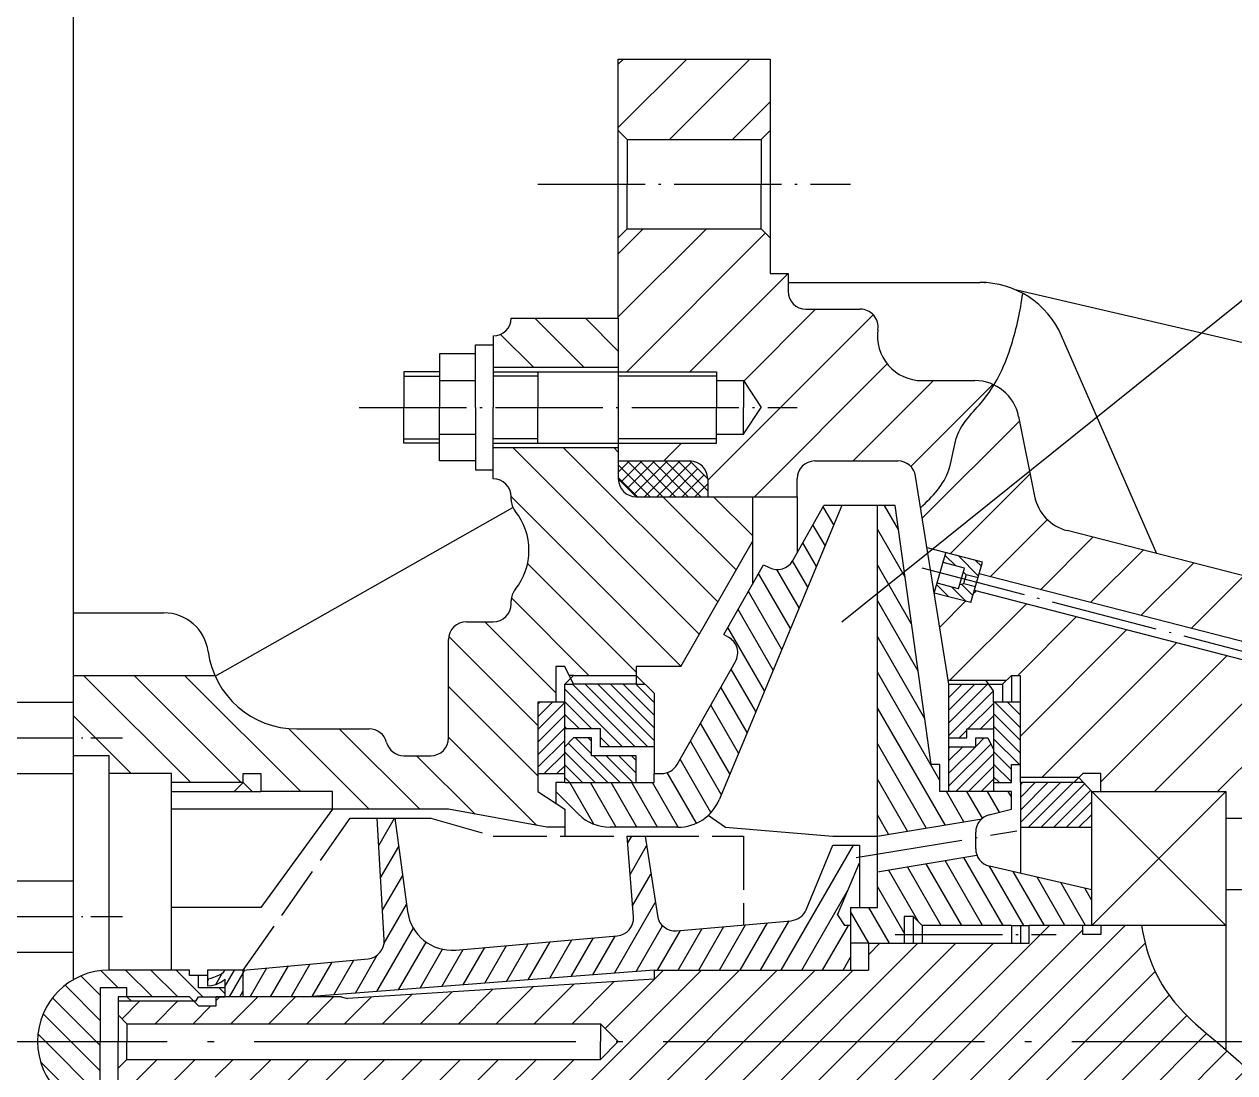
# Model space of a CAD drawing. Extents: x -1 to 839, y 2 to 596.
# Drawn here: x 122.5 to 258, y 296.5 to 413.9 of the extents above; entities that cross this region are included whole.
import ezdxf

# ---------------------------------------------------------------- set-up
doc = ezdxf.new("R2010")
doc.units = 0
doc.header["$MEASUREMENT"] = 0
doc.linetypes.add('ACAD_ISO02W100', pattern=[15, 12, -3])
doc.linetypes.add('ACAD_ISO04W100', pattern=[30.5, 24, -3, 0.5, -3])
doc.layers.get('0').update_dxf_attribs({"linetype": 'CONTINUOUS'})
doc.layers.get('DEFPOINTS').update_dxf_attribs({"linetype": 'CONTINUOUS'})
pattern_1 = [(45, (-220, 0), (-0.7071067811865475, 0.7071067811865476), [])]
pattern_2 = [(315, (-220, 0), (0.7071067811865477, 0.7071067811865474), [])]
pattern_3 = [(45, (20, 0), (-3.535533905932737, 3.535533905932738), [])]

msp = doc.modelspace()

# ---------------------------------------------------------------- hatches: boundary and pattern name
at = {"linetype": 'ByBlock'}
h = msp.add_hatch(dxfattribs=at)
h.set_pattern_fill('_U', color=5, scale=5, angle=45, style=0, pattern_type=0)
h.set_pattern_definition(pattern_3)
edge = h.paths.add_edge_path()
edge.add_line((190, 391), (189, 390))
edge.add_line((189, 390), (189, 381))
edge.add_line((189, 381), (189, 375))
edge.add_line((189, 375), (200, 375))
edge.add_line((200, 375), (200, 374))
edge.add_line((200, 374), (203, 374))
edge.add_line((203, 374), (205, 371))
edge.add_line((205, 371), (203, 368))
edge.add_line((203, 368), (200, 368))
edge.add_line((200, 368), (200, 367))
edge.add_line((200, 367), (189, 367))
edge.add_line((189, 367), (189, 365))
edge.add_line((189, 365), (197, 365))
edge.add_arc((197, 363), 2, 0, 90, ccw=False)
edge.add_line((199, 363), (199, 361))
edge.add_line((199, 361), (204, 361))
edge.add_line((204, 361), (209, 361))
edge.add_line((209, 361), (209, 363))
edge.add_arc((211, 363), 2, 90, 180, ccw=False)
edge.add_line((211, 365), (220.2945617758124, 365))
edge.add_arc((220.2945617758124, 363), 2.000000000000013, 9.09027692082202, 90, ccw=False)
edge.add_line((222.2694430396459, 363.3159810022133), (222.8370761331738, 359.7682741676634))
edge.add_spline(control_points=[(222.8370761331739, 359.7682741676635), (224.1895178671815, 361.0312994198625), (226.3895407648043, 363.3729603630574), (226.5343144854902, 368.5485190177674), (229.4317018296505, 371.0957657564832), (230.7310363498689, 372.9919024799073), (231.0469953969931, 373.5160403013641)], knot_values=[1.084873497624774, 1.084873497624774, 1.084873497624774, 1.084873497624774, 6.403124237432849, 10.52622986305051, 15.52622986305051, 17.35094672806548, 17.35094672806548, 17.35094672806548, 17.35094672806548], degree=3, periodic=0)
edge.add_arc((228.9009804864072, 369.0000000000001), 4.999999999999996, 64.58300998343368, 90.00000000000064)
edge.add_line((228.9009804864071, 374.0000000000001), (223.0000000000001, 374))
edge.add_arc((223, 379), 5.000000000000003, 171.7867892982617, 270.0000000000007, ccw=False)
edge.add_arc((216.0717967697245, 380), 2.000000000000007, 351.7867892982621, 450)
edge.add_line((216.0717967697245, 382), (210, 382))
edge.add_arc((210, 384), 2, 180, 270, ccw=False)
edge.add_line((208, 384), (208, 386))
edge.add_line((208, 386), (206, 386))
edge.add_line((206, 386), (206, 390))
edge.add_line((206, 390), (205, 391))
edge.add_line((205, 391), (190, 391))
h.paths.add_polyline_path([(189, 410), (189, 402), (190, 401), (205, 401), (206, 402), (206, 410)])
h = msp.add_hatch(dxfattribs=at)
h.set_pattern_fill('U', color=5, scale=4, angle=315, style=0, pattern_type=0)
h.set_pattern_definition([(315, (-220, 0), (2.828427124746191, 2.828427124746189), [])])
h.paths.add_polyline_path([(169.9999999999999, 274), (157, 274), (157, 272), (149, 272), (149, 270), (147, 270), (147, 271), (139, 271), (139, 270), (132, 270), (132, 268), (128, 268), (128, 259), (143.8348486100883, 259, -0.2982166266986072), (153, 265), (161.1270166537926, 265, 0.3419987131196467), (163.0635083268963, 266.5, -0.3419987131196466), (165, 268), (168, 268, -0.4142135623730951), (170, 266), (170, 255, 0.4142135623730951), (172, 253), (175, 253, -0.4142135623730951), (177, 251), (177, 250.6568542494924, 0.171572875253809), (177.4444444444445, 249.399775527383, -0.3535533905932717), (177.4444444444445, 240.600224472617, 0.1715728752538125), (177, 239.3431457505076), (177, 239, -0.4142135623730951), (175, 237), (175, 233.5039748011602), (189, 233.5039748011602), (189, 235), (189, 237, -0.414213562373095), (191, 239), (199, 239), (204, 239), (204, 244), (196, 258), (191, 258), (191, 259), (184, 259), (183.5, 259), (183, 258), (182, 258), (182, 262), (180, 262), (180, 272), (183, 274), (183, 276), (181, 276)])
h.paths.add_polyline_path([(175, 224.4960251988398), (175, 221, -0.4142135623730951), (177, 219), (189, 219), (189, 224.4960251988398)])
h.paths.add_polyline_path([(189, 375.5039748011602), (189, 381), (177, 381, -0.4142135623730951), (175, 379), (175, 375.5039748011602)])
h.paths.add_polyline_path([(177.4444444444444, 350.600224472617, 0.1715728752538076), (177, 349.3431457505076), (177, 349, -0.4142135623730951), (175, 347), (172, 347, 0.4142135623730951), (170, 345), (170, 334, -0.4142135623730951), (168, 332), (165, 332, -0.3419987131196467), (163.0635083268963, 333.5, 0.3419987131196469), (161.1270166537926, 335), (153, 335, -0.2982166266986072), (143.8348486100883, 341), (128, 341), (128, 332), (132, 332), (132, 330), (139, 330), (139, 329), (147, 329), (147, 330), (149, 330), (149, 328), (157, 328), (157, 326), (170, 326), (181, 324), (183, 324), (183, 326), (180, 328), (180, 338), (182, 338), (182, 342), (183, 342), (183.5, 341), (184, 341), (191, 341), (191, 342), (196, 342), (204, 356), (204, 361), (199, 361), (191, 361, -0.4142135623730951), (189, 363), (189, 365), (189, 366.4960251988398), (175, 366.4960251988398), (175, 363, -0.4142135623730951), (177, 361), (177, 360.6568542494924, 0.1715728752538077), (177.4444444444444, 359.399775527383, -0.3535533905932747)])
h = msp.add_hatch(dxfattribs=at)
h.set_pattern_fill('U', color=5, scale=5, angle=45, style=0, pattern_type=0)
h.set_pattern_definition(pattern_3)
edge = h.paths.add_edge_path()
edge.add_line((229.7778096885428, 353.6701818182847), (229.3969709314571, 352.3532550077437))
edge.add_line((229.3969709314571, 352.3532550077437), (312.3461538461537, 331))
edge.add_line((312.3461538461537, 331), (313, 331.0000000000001))
edge.add_line((313, 331.0000000000001), (313, 329.6))
edge.add_line((313, 329.6), (322, 327.2599999999999))
edge.add_line((322, 327.2599999999999), (322, 337))
edge.add_line((322, 337), (350, 337))
edge.add_line((350, 337), (360, 346))
edge.add_line((360, 346), (374, 346))
edge.add_line((374, 346), (374, 349))
edge.add_line((374, 349), (363, 349))
edge.add_line((363, 349), (361, 349))
edge.add_line((361, 349), (361, 351))
edge.add_line((361, 351), (356.0000000000001, 351))
edge.add_line((356.0000000000001, 351), (354.4444444444445, 352.5555555555556))
edge.add_line((354.4444444444445, 352.5555555555556), (336.9246583540282, 344.8468496757724))
edge.add_arc((332.8972722113679, 354), 10.00000000000003, 270, 293.74949449286726, ccw=False)
edge.add_line((332.8972722113679, 344), (317.5099880287139, 344))
edge.add_arc((317.5099880287139, 342), 1.999999999999992, 90, 118.6104596659648)
edge.add_line((316.5522837673528, 343.7557911458288), (311.977927732596, 341.2606878541433))
edge.add_arc((307.1894064257904, 350.0396435832872), 9.999999999999991, 255.5640250210248, 298.6104596659647, ccw=False)
edge.add_line((304.6964264870622, 340.3553753597662), (239.2431563142958, 357.204732037904))
edge.add_arc((240.4896462836599, 362.0468661496645), 5.000000000000004, 191.3099324740203, 255.5640250210248, ccw=False)
edge.add_line((235.5867429052053, 361.0662854739736), (233.8038838648618, 369.980580675691))
edge.add_arc((228.9009804864072, 369.0000000000001), 4.999999999999996, 11.30993247402034, 64.58300998343368)
edge.add_spline(control_points=[(231.0469953969931, 373.5160403013641), (230.7310363498689, 372.9919024799073), (229.4317018296505, 371.0957657564832), (226.5343144854902, 368.5485190177674), (226.3895407648043, 363.3729603630574), (224.1895178671815, 361.0312994198625), (222.8370761331739, 359.7682741676635)], knot_values=[1.084873497624773, 1.084873497624773, 1.084873497624773, 1.084873497624773, 2.909590362639744, 7.909590362639744, 12.03269598825741, 17.35094672806548, 17.35094672806548, 17.35094672806548, 17.35094672806548], degree=3, periodic=0)
edge.add_line((222.8370761331738, 359.7682741676634), (223.5541588268985, 355.2865073318843))
edge.add_line((223.5541588268985, 355.2865073318843), (229.7778096885428, 353.6701818182847))
h.paths.add_polyline_path([(374, 357), (373.9999999999999, 361), (362.6942541767662, 361, 0.3666293647015824), (360.7214663291019, 359.3287979746108), (360.4443414648455, 357.6660487890734, -0.1529015822412019), (359.0947664314752, 355), (361.0000000000001, 354.9999999999999), (361, 357), (363, 357)], flags=17)
h.paths.add_polyline_path([(228.856466141839, 350.4842087632887), (228.4676516141027, 349.1397020228984), (224.367702225945, 350.2018610878436), (225.9285215656732, 340.4467402145429), (230.1281698363478, 340.4467402145428), (230.1304319432077, 340.4437256496282), (232.4467402145428, 340.4467402145428), (233, 341), (234, 341), (234, 329.5945944712446), (240.5945944712446, 329.5945944712446), (241, 330), (243, 330), (243, 328), (257, 328), (257, 325), (289, 325), (290, 324), (293, 324), (293, 326), (308, 326), (308, 330)])
h.paths.add_polyline_path([(323, 315), (323, 313), (335, 313), (335, 318), (338, 318), (338, 313), (343, 313), (343, 310), (347, 310), (350, 313), (350, 323), (322, 323), (322, 327.26), (313, 329.6000000000001), (313.0000000000001, 326), (316, 326), (316, 313), (321, 313), (321, 315)])
edge = h.paths.add_edge_path()
edge.add_line((308, 274), (302.6681261994241, 273.9999999999999))
edge.add_spline(control_points=[(302.6681261994247, 273.9999999999983), (302.7788212809198, 273.6674718921275), (303.3237115866415, 272.0263247137479), (304.2859979874071, 269.0718152979376), (303.8627602140277, 265.3066207523654), (304.1336483720258, 262.991465998633), (304.3176510216822, 262.0000000000001)], knot_values=[2.11184064732876, 2.11184064732876, 2.11184064732876, 2.11184064732876, 3.16227766016838, 7.28538328578604, 11.28538328578604, 14.32043265913779, 14.32043265913779, 14.32043265913779, 14.32043265913779], degree=3, periodic=0)
edge.add_line((304.3176510216823, 262), (310.0387503050268, 262))
edge.add_arc((310.0387503050268, 260), 2.000000000000023, 38.659808254091615, 90, ccw=False)
edge.add_line((311.6004879239129, 261.2493900951089), (314.3995120760871, 257.7506099048911))
edge.add_arc((315.9612496949732, 259), 2.000000000000022, 218.6598082540916, 270)
edge.add_line((315.9612496949732, 257), (321.7236051727307, 257))
edge.add_spline(control_points=[(321.7236051727307, 257.0000000000001), (322.2398615094955, 259.6294506566145), (323.8074663448978, 267.0648861550137), (321.9928321980141, 278.0440822588722), (326.9909363617463, 284.4321995434744), (329, 287)], knot_values=[19.78535200659072, 19.78535200659072, 19.78535200659072, 19.78535200659072, 27.64897691986033, 41.68464576747853, 51.11862689953513, 51.11862689953513, 51.11862689953513, 51.11862689953513], degree=3, periodic=0)
edge.add_line((329.0000000000001, 287), (323, 287))
edge.add_line((323, 287), (323, 285))
edge.add_line((323, 285), (321, 285))
edge.add_line((321, 285), (321, 287))
edge.add_line((321, 287), (316, 287))
edge.add_line((316, 287), (316, 274))
edge.add_line((316, 274), (308, 274))
edge = h.paths.add_edge_path()
edge.add_spline(control_points=[(329, 287), (326.9909363617463, 284.4321995434744), (321.9928321980141, 278.0440822588722), (323.8074663448978, 267.0648861550137), (322.2398615094955, 259.6294506566145), (321.7236051727307, 257.0000000000001)], knot_values=[19.78535200659073, 19.78535200659073, 19.78535200659073, 19.78535200659073, 29.21933313864733, 43.25500198626553, 51.11862689953513, 51.11862689953513, 51.11862689953513, 51.11862689953513], degree=3, periodic=0)
edge.add_line((321.7236051727307, 257), (322, 257))
edge.add_arc((322, 255), 2, 0, 90, ccw=False)
edge.add_line((324, 255), (324, 242))
edge.add_line((324, 242), (328, 242))
edge.add_line((328, 242), (328, 254))
edge.add_line((328, 254), (328, 257))
edge.add_line((328, 257), (330, 257))
edge.add_line((330, 257), (330, 259))
edge.add_line((330, 259), (331, 259))
edge.add_line((331, 259), (331, 284))
edge.add_line((331, 284), (335, 284))
edge.add_line((335, 284), (335, 287))
edge.add_line((335, 287), (329.0000000000001, 287))
edge = h.paths.add_edge_path()
edge.add_line((343, 259), (344, 259))
edge.add_line((344, 259), (344, 257))
edge.add_line((344, 257), (346, 257))
edge.add_line((346, 257), (346, 254))
edge.add_line((346, 254), (346, 242))
edge.add_line((346, 242), (357.0805297162827, 242))
edge.add_spline(control_points=[(357.0805297162827, 242), (357.0320365290247, 242.3288795488611), (356.8356471137762, 244.6548082729529), (360, 248.5462092514489), (356, 252.3759904254205), (355.3166515718048, 255.3488316354481), (356.4710576554793, 257.1760481100686)], knot_values=[0.8251867378745743, 0.8251867378745743, 0.8251867378745743, 0.8251867378745743, 1.827977763973564, 7.827977763973564, 11.43352903943755, 16.93289762189974, 16.93289762189974, 16.93289762189974, 16.93289762189974], degree=3, periodic=0)
edge.add_line((356.4710576554793, 257.1760481100686), (350, 263.0000000000001))
edge.add_line((350, 263.0000000000001), (350, 287))
edge.add_line((350, 287), (347, 290))
edge.add_line((347, 290), (343, 290))
edge.add_line((343, 290), (343, 287))
edge.add_line((343, 287), (338, 287))
edge.add_line((338, 287), (338, 284))
edge.add_line((338, 284), (343, 284))
edge.add_line((343, 284), (343, 259))
edge = h.paths.add_edge_path()
edge.add_line((360, 254), (356.4710576554792, 257.1760481100687))
edge.add_spline(control_points=[(356.4710576554793, 257.1760481100686), (355.3166515718048, 255.3488316354481), (356, 252.3759904254205), (359.2536511474683, 249.2607974476092), (358.3504983257415, 246.9966864201302), (357.8985204669011, 245.9058491676627)], knot_values=[0.8251867378745739, 0.8251867378745739, 0.8251867378745739, 0.8251867378745739, 6.324555320336759, 9.930106595800748, 13.11172169491407, 13.11172169491407, 13.11172169491407, 13.11172169491407], degree=3, periodic=0)
edge.add_arc((355.5123718456849, 241.5119562743996), 5.000000000000017, 44.23546674253703, 61.49537329685319, ccw=False)
edge.add_line((359.0947664314752, 245), (373.9999999999999, 245))
edge.add_line((373.9999999999999, 245), (374, 254))
edge.add_line((374, 254), (360, 254))
h = msp.add_hatch(dxfattribs=at)
h.set_pattern_fill('U', color=5, angle=315, style=0, double=1, pattern_type=0)
h.set_pattern_definition([(315, (-220, 0), (0.7071067811865477, 0.7071067811865474), []), (45, (-220, 0), (-0.7071067811865475, 0.7071067811865476), [])])
h.paths.add_polyline_path([(197, 235), (199, 237), (199, 239), (191, 239), (189, 237), (189, 235)])
h.paths.add_polyline_path([(199, 361), (199, 363), (197, 365), (189, 365), (189, 363), (191, 361)])
h = msp.add_hatch(dxfattribs=at)
h.set_pattern_fill('U', color=5, scale=2, angle=300.0000000000001, style=0, pattern_type=0)
h.set_pattern_definition([(300.0000000000001, (-220, 0), (1.732050807568877, 1), [])])
h.paths.add_polyline_path([(214, 360), (212, 360), (208.5205481903785, 353.8597909241974, -0.399092415708526), (205.8860766276814, 353.0569616861594), (205.2467532467533, 353.3766233766233), (200.8148148148148, 345.5555555555556), (201.3220095310146, 345.2789038921738, -0.4189671035033762), (202.1043496413506, 342.5370876023834), (195.574585751755, 331.0139748560383, -0.2701072879313133), (193.8345413800577, 330), (193, 330), (193, 329), (183, 329), (182, 329), (182, 327.9999999999999), (184.5355339059329, 325.4644660940672, 0.1989123673796497), (188.0710678118655, 324), (195.6666666666667, 323.9999999999999, 0.3027756377319915), (200.2820512820513, 327.076923076923)])
h.paths.add_polyline_path([(220, 360), (218, 360), (218, 323), (229.6880441795408, 324.9480073632568, -0.1181702004396383), (230.5149287499274, 325.3787321874819), (233, 326), (233, 328), (225, 328), (225, 331), (224, 331)])
h.paths.add_polyline_path([(233, 313), (235, 313), (241, 313), (242, 313), (242, 317), (230.5502809866025, 319.6422428492456, -0.2468368702874065), (229.1397181681054, 320.8566196946842), (218, 319), (218, 315), (215, 315), (215, 313), (215, 311), (217, 311), (221, 311), (221, 314), (222, 314), (223, 313)])
h = msp.add_hatch(dxfattribs=at)
h.set_pattern_fill('_U', color=5, angle=315, style=0, pattern_type=0)
h.set_pattern_definition([(315, (20, 0), (0.7071067811865477, 0.7071067811865474), [])])
h.paths.add_polyline_path([(225.6781898632917, 354.7348816651943), (225.3571010063564, 353.6245678738671), (227.7491959245686, 352.9906769138126), (227.6259058682159, 352.5592062664224), (227.9300569603003, 352.2480589313294), (229.2695264412173, 351.9125565154556), (229.7778096885428, 353.6701818182847)])
h.paths.add_polyline_path([(227.0828551023712, 350.7032442368593), (224.688607406529, 351.3129408981242), (224.3675578944276, 350.2027631598272), (224.367702225945, 350.2018610878436), (228.4676516141027, 349.1397020228985), (228.981067809213, 350.9150768757118), (227.6649649921908, 351.2557152518821), (227.2062245276725, 351.1188566339663)])
h = msp.add_hatch(dxfattribs=at)
h.set_pattern_fill('U', color=5, angle=315, style=0, pattern_type=0)
h.set_pattern_definition(pattern_2)
h.paths.add_polyline_path([(187, 265), (183, 265), (183, 262), (183, 260), (184, 260), (191, 260), (192, 260), (193, 261), (193, 267), (187, 267)])
h.paths.add_polyline_path([(186, 268), (191, 268), (191, 271), (183, 271), (183, 270), (183, 267), (184, 266), (186, 266)])
h.paths.add_polyline_path([(186, 332), (186, 334), (184, 334), (183, 333), (183, 330), (183, 329), (191, 329), (191, 332)])
h.paths.add_polyline_path([(187, 335), (187, 333), (193, 333), (193, 339), (192, 340), (191, 340), (184, 340), (183, 340), (183, 337), (183, 335)])
h = msp.add_hatch(dxfattribs=at)
h.set_pattern_fill('U', color=5, angle=45, style=0, pattern_type=0)
h.set_pattern_definition(pattern_1)
h.paths.add_polyline_path([(231, 265), (228, 265), (228, 266), (226, 266), (226, 260), (230.4634003364662, 260), (231, 260.7150920000598), (231, 262)])
h.paths.add_polyline_path([(231, 272), (226, 272), (226, 267), (229, 267), (229, 266), (230.3418797891005, 266), (231, 267.3155525288034)])
h.paths.add_polyline_path([(231, 332.6844474711967), (230.3418797891004, 333.9999999999999), (229, 334), (229, 333), (226, 333), (226, 328), (231, 328)])
h.paths.add_polyline_path([(231, 338), (231, 339.2849079999402), (230.4634003364662, 340), (226, 339.9999999999999), (226, 334), (228, 334), (228, 335), (231, 335)])
h = msp.add_hatch(dxfattribs=at)
h.set_pattern_fill('U', color=5, angle=45, style=0, pattern_type=0)
h.set_pattern_definition(pattern_1)
h.paths.add_polyline_path([(180, 262), (182, 262), (183, 262), (183, 270), (180, 270)])
h.paths.add_polyline_path([(183, 338), (182, 338), (180, 338), (180, 330), (183, 330)])
h = msp.add_hatch(dxfattribs=at)
h.set_pattern_fill('U', color=5, angle=315, style=0, pattern_type=0)
h.set_pattern_definition(pattern_2)
h.paths.add_polyline_path([(234, 338), (231, 338), (231, 329), (233, 329), (233, 331), (234, 331)])
h.paths.add_polyline_path([(234, 269), (233, 269), (233, 271), (231, 271), (231, 262), (234, 262)])
h = msp.add_hatch(dxfattribs=at)
h.set_pattern_fill('_U', color=5, angle=45, style=0, pattern_type=0)
h.set_pattern_definition([(45, (0, 0), (-0.7071067811865475, 0.7071067811865476), [])])
h.paths.add_polyline_path([(242, 328), (241.0690481882631, 329), (239.9960061249787, 329), (234, 329), (234.0000000000001, 324), (242, 324.0000000000001)])
h.paths.add_polyline_path([(242, 272.0000000000001), (242, 276), (234.0000000000001, 276), (234, 271.0000000000001), (240, 271.0000000000001), (241.0690481882631, 271)])
h = msp.add_hatch(dxfattribs=at)
h.set_pattern_fill('U', color=5, scale=2, angle=59.99999999999999, style=0, pattern_type=0)
h.set_pattern_definition([(59.99999999999999, (-220, 0), (-1.732050807568877, 1), [])])
h.paths.add_polyline_path([(193, 308), (214.1674024305986, 308), (215, 309.4421012924615), (215, 313), (214.3333333333332, 313), (213.5333333333333, 314.2), (216, 320), (216, 322), (213.0127018922194, 322), (212.9688286109482, 321.9240092477436), (210.0313815558217, 314.7629933860047, -0.2817132739465528), (208.3470984776743, 313.5289248731395), (195.5209486085877, 312.4070965135444, -0.3951834379658932), (193.369942187644, 314.0953757803139), (192, 323), (190, 323), (190.6944946047712, 313.9715701379749, -0.4111502118578172), (188.8746486594105, 311.825783504928), (170.7980657832693, 310.2447304592355, -0.4005967112648912), (165.4072015395652, 314.5579370676738), (164, 325), (162, 325), (162.8011379905801, 311.3806541601396, -0.4048996517809662), (160.9856607363151, 309.2714237033013), (147.205560323522, 308.0186873021383), (147, 307.6626463777778), (147, 305), (154.0344985937126, 305)])
h.paths.add_polyline_path([(188.8746486594106, 288.174216495072, -0.4111502118578096), (190.6944946047712, 286.0284298620251), (190, 277), (192, 277), (193.369942187644, 285.9046242196861, -0.3951834379658929), (195.5209486085877, 287.5929034864556), (208.3470984776739, 286.4710751268605, -0.2817132739466124), (210.0313815558217, 285.2370066139953), (213, 278), (216, 278), (216, 280), (213.5333333333333, 285.8), (214.3333333333333, 287), (215, 287), (215, 292), (193.0000000000003, 292), (154.0344985937121, 295), (147, 295), (147, 292), (160.9856607363151, 290.7285762966987, -0.404899651780971), (162.8011379905801, 288.6193458398603), (162, 275), (164, 275), (165.4072015395652, 285.4420629323262, -0.4005967112648965), (170.7980657832694, 289.7552695407645)])
h = msp.add_hatch(dxfattribs=at)
h.set_pattern_fill('U', color=5, scale=3, angle=45, style=0, pattern_type=0)
h.set_pattern_definition([(45, (-220, 0), (-2.121320343559642, 2.121320343559643), [])])
edge = h.paths.add_edge_path()
edge.add_line((358, 300), (359, 301))
edge.add_line((359, 301), (361, 301))
edge.add_line((361, 301), (364, 304))
edge.add_line((364, 304), (364, 307))
edge.add_line((364, 307), (345.4, 307))
edge.add_line((345.4, 307), (344, 308))
edge.add_line((344, 308), (314, 308))
edge.add_line((314, 308), (314, 311.531000925369))
edge.add_line((314, 311.531000925369), (309, 311.531000925369))
edge.add_line((309, 311.531000925369), (309, 311))
edge.add_line((309, 311), (307, 311))
edge.add_line((307, 311), (307, 312))
edge.add_line((307, 312), (296, 312))
edge.add_line((296, 312), (296, 311))
edge.add_line((296, 311), (293.9698963482312, 311))
edge.add_spline(control_points=[(293.9698963482318, 310.9999999999994), (294.7859787916638, 310.0611973780508), (297.0634698242039, 306.8943725195661), (297.2364863590605, 302.8035471700013), (297.4659007260414, 300)], knot_values=[4.101745619177928, 4.101745619177928, 4.101745619177928, 4.101745619177928, 7.810249675906654, 16.01476269903958, 16.01476269903958, 16.01476269903958, 16.01476269903958], degree=3, periodic=0)
edge.add_line((297.4659007260414, 300), (358, 300))
edge = h.paths.add_edge_path()
edge.add_spline(control_points=[(297.4659007260414, 300), (297.5766584354406, 298.6464907720103), (298.013273813219, 294.3260162907978), (299.9899505721467, 290.5593045048843), (301.4328008791304, 288)], knot_values=[16.01476269903958, 16.01476269903958, 16.01476269903958, 16.01476269903958, 19.97577473650309, 28.68866833006717, 28.68866833006717, 28.68866833006717, 28.68866833006717], degree=3, periodic=0)
edge.add_line((301.4328008791304, 288), (307, 288))
edge.add_line((307, 288), (307, 289))
edge.add_line((307, 289), (309, 289))
edge.add_line((309, 289), (309, 288.468999074631))
edge.add_line((309, 288.468999074631), (314, 288.468999074631))
edge.add_line((314, 288.468999074631), (314, 292))
edge.add_line((314, 292), (344, 292))
edge.add_line((344, 292), (345.4, 293))
edge.add_line((345.4, 293), (364, 293))
edge.add_line((364, 293), (364, 296))
edge.add_line((364, 296), (361, 299))
edge.add_line((361, 299), (359, 299))
edge.add_line((359, 299), (358, 300))
edge.add_line((358, 300), (297.4659007260414, 300))
edge = h.paths.add_edge_path()
edge.add_spline(control_points=[(255.9198245250888, 300), (255.1358148528158, 300.6480117417376), (252.2913430586532, 302.9870794855182), (248.9316087852221, 307.0417512602015), (247.874403354269, 311.2423537316593), (247.5642377017397, 313.0000000000001)], knot_values=[3.93717862006255, 3.93717862006255, 3.93717862006255, 3.93717862006255, 6.94952481668896, 14.75977449259561, 20.04214032982595, 20.04214032982595, 20.04214032982595, 20.04214032982595], degree=3, periodic=0)
edge.add_line((247.5642377017398, 312.9999999999999), (243, 313))
edge.add_line((243, 313), (243, 312))
edge.add_line((243, 312), (241, 312))
edge.add_line((241, 312), (241, 313))
edge.add_line((241, 313), (235, 313))
edge.add_line((235, 313), (235, 311))
edge.add_line((235, 311), (217, 311))
edge.add_line((217, 311), (217, 308))
edge.add_line((217, 308), (193, 308))
edge.add_line((193, 308), (193, 307))
edge.add_line((193, 307), (158.6730885701888, 304.8058024196538))
edge.add_line((158.6730885701888, 304.8058024196538), (157.9931293804188, 305))
edge.add_line((157.9931293804188, 305), (144, 304.9999999999999))
edge.add_line((144, 304.9999999999999), (144, 304))
edge.add_line((144, 304), (142, 304))
edge.add_line((142, 304), (141.4912558379774, 304.5087441620226))
edge.add_line((141.4912558379774, 304.5087441620226), (133, 304.5087441620226))
edge.add_line((133, 304.5087441620226), (133, 303))
edge.add_line((133, 303), (134, 302))
edge.add_line((134, 302), (187, 302))
edge.add_line((187, 302), (189, 300))
edge.add_line((189, 300), (255.9198245250888, 300))
edge = h.paths.add_edge_path()
edge.add_line((189, 300), (187, 298))
edge.add_line((187, 298), (134, 298))
edge.add_line((134, 298), (133, 297))
edge.add_line((133, 297), (133, 295.4912558379774))
edge.add_line((133, 295.4912558379774), (141.4912558379774, 295.4912558379774))
edge.add_line((141.4912558379774, 295.4912558379774), (141.9999999999999, 296))
edge.add_line((142, 296), (144, 296))
edge.add_line((144, 296), (144, 295))
edge.add_line((144, 295), (145, 295))
edge.add_line((145, 295), (157.9931293804189, 295))
edge.add_line((157.9931293804189, 295), (158.6730885701888, 295.1941975803462))
edge.add_line((158.6730885701888, 295.1941975803462), (193, 293))
edge.add_line((193, 293), (193, 292))
edge.add_line((193, 292), (217, 292))
edge.add_line((217, 292), (217, 289))
edge.add_line((217, 289), (235, 289))
edge.add_line((235, 289), (235, 287))
edge.add_line((235, 287), (241, 287))
edge.add_line((241, 287), (241, 288))
edge.add_line((241, 288), (243, 288))
edge.add_line((243, 288), (243, 287))
edge.add_line((243, 287), (257, 287))
edge.add_line((257, 287), (257, 283))
edge.add_line((257, 283), (259, 283))
edge.add_line((259, 283), (259, 285))
edge.add_line((259, 285), (261, 285))
edge.add_line((261, 285), (261, 287))
edge.add_line((261, 287), (263, 287))
edge.add_spline(control_points=[(263, 287), (262.0028597392158, 288.3242288329206), (261.618119778362, 289.9168296320417), (261.935848687218, 294.9781000877518), (258.4484533587141, 297.9099987759908), (255.9198245250888, 300)], knot_values=[20.04214032982595, 20.04214032982595, 20.04214032982595, 20.04214032982595, 21.12302055449253, 25.24612618011019, 34.96170204484163, 34.96170204484163, 34.96170204484163, 34.96170204484163], degree=3, periodic=0)
edge.add_line((255.9198245250888, 300), (189, 300))
h = msp.add_hatch(dxfattribs=at)
h.set_pattern_fill('U', color=5, scale=2, angle=315, style=0, pattern_type=0)
h.set_pattern_definition([(315, (-220, 0), (1.414213562373095, 1.414213562373095), [])])
h.paths.add_polyline_path([(132, 308, 0.4142135623730951), (124, 300), (131, 300), (131, 306), (134, 306), (134, 305), (141, 305), (141.4912558379775, 304.5087441620225), (141.7003227820123, 304.5087441620225), (142, 305), (145, 305), (145, 306), (142, 306), (142, 307.3871894605281), (141, 307.3871894605281), (141, 308)])
h.paths.add_polyline_path([(131, 300), (124, 300, 0.4142135623730951), (132, 292), (141, 292), (141, 292.6128105394719), (142, 292.6128105394719), (142, 294), (145, 294), (145, 295), (142, 295), (141.7003227820123, 295.4912558379775), (141.4912558379775, 295.4912558379775), (141, 295), (134, 295), (134, 294), (131, 294)])
h = msp.add_hatch(dxfattribs=at)
h.set_pattern_fill('U', color=5, angle=59.99999999999999, style=0, pattern_type=0)
h.set_pattern_definition([(59.99999999999999, (-220, 0), (-0.8660254037844386, 0.5000000000000001), [])])
edge = h.paths.add_edge_path()
edge.add_line((147, 308), (145, 308))
edge.add_spline(control_points=[(145, 308), (144.7516035500826, 307.6406917793349), (144.2227577112358, 307.3844147048587), (143.6458342291253, 307.1441555526526), (143.0208351630154, 307.0160177069749)], knot_values=[0.3292227926180207, 0.3292227926180207, 0.3292227926180207, 0.3292227926180207, 1.554759098394339, 2.385110422630764, 2.385110422630764, 2.385110422630764, 2.385110422630764], degree=3, periodic=0)
edge.add_line((143, 307.0115231017364), (143, 306.2382150814873))
edge.add_spline(control_points=[(143, 306.2382150814873), (143.7316341481372, 306.2882703897251), (144.2947161465125, 306.523407243014), (144.7035259068184, 306.7277061710793), (145, 307)], knot_values=[0.3679834553753897, 0.3679834553753897, 0.3679834553753897, 0.3679834553753897, 1.159574116854446, 2.385110422630764, 2.385110422630764, 2.385110422630764, 2.385110422630764], degree=3, periodic=0)
edge.add_line((145, 307.0000000000001), (145, 306))
edge.add_line((145, 306), (145, 305))
edge.add_line((145, 305), (147, 305))
edge.add_line((147, 305), (147, 308))
edge = h.paths.add_edge_path()
edge.add_line((147, 295), (145, 295))
edge.add_line((145, 295), (145, 294))
edge.add_line((145, 294), (145, 293))
edge.add_spline(control_points=[(145, 293), (144.7035259068184, 293.2722938289207), (144.2947161465125, 293.476592756986), (143.7316341481372, 293.7117296102749), (143, 293.7617849185127)], knot_values=[0.3679834553753896, 0.3679834553753896, 0.3679834553753896, 0.3679834553753896, 1.593519761151708, 2.385110422630764, 2.385110422630764, 2.385110422630764, 2.385110422630764], degree=3, periodic=0)
edge.add_line((143, 293.7617849185127), (143, 292.9884768982636))
edge.add_spline(control_points=[(143.0208351630154, 292.9839822930251), (143.6458342291253, 292.8558444473474), (144.2227577112358, 292.6155852951413), (144.7516035500826, 292.3593082206651), (145, 292)], knot_values=[0.3292227926180205, 0.3292227926180205, 0.3292227926180205, 0.3292227926180205, 1.159574116854446, 2.385110422630764, 2.385110422630764, 2.385110422630764, 2.385110422630764], degree=3, periodic=0)
edge.add_line((145, 292), (147, 292))
edge.add_line((147, 292), (147, 295))

# ---------------------------------------------------------------- linework, layer by layer
at = {"color": 5, "linetype": 'ByBlock'}
for p, q in [((128, 348), (128, 473)), ((214, 347), (280, 400)), ((212.9688286109483, 321.9240092477438), (213.0127018922194, 322)), ((214.1674024305986, 308), (215, 309.4421012924615)), ((147, 307.6626463777779), (147.205560323522, 308.0186873021383))]:
    msp.add_line(p, q, dxfattribs=at)
at = {"color": 7, "linetype": 'ByBlock'}
for p, q in [((189, 381), (189, 410)), ((189, 410), (206, 410)), ((206, 410), (206, 386)), ((190, 401), (189, 402)), ((205, 401), (206, 402)), ((190, 401), (205, 401)), ((190, 401), (190, 396)), ((205, 401), (205, 396)), ((190, 391), (190, 396)), ((205, 391), (205, 396)), ((190, 391), (189, 390)), ((190, 391), (205, 391)), ((205, 391), (206, 390)), ((206, 386), (208, 386)), ((208, 386), (208, 384)), ((208, 385), (229.459844252142, 384.9999999999999)), ((230, 385), (230.0846713052475, 384.9804604680198)), ((233.271662162303, 384.2450010394685), (359, 355)), ((177, 381), (189, 381)), ((189, 381), (189, 365)), ((210, 382), (216.0717967697244, 382)), ((175, 379), (175, 379)), ((175, 379), (175, 371)), ((249.292189679219, 354.6178521617851), (238.6214176011639, 379.008188340197)), ((169, 377), (169, 371)), ((173, 377), (169, 377)), ((173, 378), (175, 378)), ((173, 371), (173, 378)), ((175.0413555733412, 375.5039748011602), (189.0413555733412, 375.5039748011602)), ((165, 375), (165, 371)), ((169, 375), (165, 375)), ((169, 374), (173, 374)), ((175, 375), (200, 375)), ((180, 375), (180, 371)), ((180, 375), (180, 371)), ((200, 374.5007941266451), (189, 374.5007941266451)), ((200, 375), (200, 371)), ((200, 374), (203, 374)), ((203, 374), (205, 371)), ((203, 374), (203, 371)), ((223, 374), (228.9009804864072, 374.0000000000001)), ((165, 367), (165, 371)), ((169, 365), (169, 371)), ((173, 371), (173, 364)), ((175, 363), (175, 371)), ((180, 367), (180, 371)), ((200, 367), (200, 371)), ((203, 368), (203, 371)), ((203, 368), (205, 371)), ((233.8038838648618, 369.980580675691), (235.5867429052053, 361.0662854739736)), ((169, 368), (173, 368)), ((200, 367.4992058733549), (189, 367.4992058733549)), ((200, 368), (203, 368)), ((169, 367), (165, 367)), ((175, 367), (200, 367)), ((175.0413555733412, 366.4960251988398), (189, 366.4960251988398)), ((173, 365), (169, 365)), ((189, 365), (197, 365)), ((189, 365), (189, 363)), ((199, 363), (197, 365)), ((211, 365), (220.2945617758124, 365)), ((173, 364), (175, 364)), ((226, 340), (222.2694430396459, 363.3159810022133)), ((175, 363), (175, 363)), ((189, 363), (191, 361)), ((199, 363), (199, 361)), ((209, 361), (209, 363)), ((177, 360.6568542494924), (177, 361)), ((191, 361), (199, 361)), ((199, 361), (204, 361)), ((204, 361), (204, 356)), ((204, 361), (209, 361)), ((209, 361), (209, 354.7058823529412)), ((143.8681109020972, 340.9246348011984), (177.1901481976388, 359.8057159214339)), ((214, 360), (200.2820512820513, 327.076923076923)), ((208.5205481903786, 353.8597909241975), (212, 360)), ((218, 360), (212, 360)), ((218, 315), (218, 360)), ((220, 360), (218, 360)), ((224, 331), (220, 360)), ((304.6964264870622, 340.3553753597662), (239.2431563142958, 357.204732037904)), ((196, 342), (204, 356)), ((204, 356), (204, 356)), ((204, 356), (204, 351.1764705882353)), ((229.7778096885428, 353.6701818182846), (223.5541588268985, 355.2865073318843)), ((224.364393306808, 350.191820128943), (225.6745513812481, 354.7222999243293)), ((228.4676516141027, 349.1397020228984), (229.7778096885428, 353.6701818182846)), ((200.8148148148148, 345.5555555555555), (205.2467532467532, 353.3766233766233)), ((205.2467532467533, 353.3766233766234), (205.8860766276814, 353.0569616861594)), ((227.7491959245686, 352.9906769138126), (225.3571010063563, 353.6245678738672)), ((227.4232326031395, 351.8499230729665), (227.7491959245686, 352.9906769138126)), ((227.9251256910364, 352.2531036322363), (227.6259058682159, 352.5592062664224)), ((312.3461538461538, 331), (229.400555777603, 352.3523321760625)), ((227.0828551023713, 350.7032442368592), (224.6886074065289, 351.3129408981243)), ((227.0828551023713, 350.7032442368592), (227.4232326031395, 351.8499230729665)), ((227.6717030859197, 351.2577254652085), (227.2062245276725, 351.1188566339663)), ((228.9810678092131, 350.9150768757118), (227.6664908456955, 351.2553203250927)), ((227.6697697604075, 351.250318265146), (227.7986681319683, 351.7441699315279)), ((227.9252041349989, 352.2534195533889), (227.8022065114293, 351.7580652931109)), ((229.2695264412173, 351.9125565154556), (227.9199321954108, 352.2505949227267)), ((228.4676516141027, 349.1397020228984), (224.367702225945, 350.2018610878436)), ((308, 330), (228.8618532105433, 350.4828144631535)), ((177, 349), (177, 349.3431457505076)), ((128, 306.9282032302755), (128, 348)), ((128, 348), (138.1339312526815, 348.0000000000001)), ((172, 347), (175, 347)), ((200.8148148148148, 345.5555555555555), (201.3220095310145, 345.2789038921739)), ((170, 334), (170, 345)), ((183, 342), (182, 342)), ((182, 342), (182, 338)), ((184, 340), (183, 342)), ((196, 342), (191, 342)), ((191, 342), (191, 340)), ((195.574585751755, 331.0139748560383), (202.1043496413506, 342.5370876023834)), ((128, 341), (143.8348486100883, 341)), ((183, 340), (184, 341)), ((184, 341), (191, 341)), ((191, 341), (193, 339)), ((225.9285215656732, 340.4467402145429), (230.1534153125642, 340.4467402145428)), ((231.0006661880086, 339.2840202138534), (230.1281698363478, 340.4467402145429)), ((232, 340), (233, 341)), ((233, 341), (234, 341)), ((233, 341), (233, 338)), ((234, 329), (234, 341)), ((234, 341), (234, 341)), ((183, 337), (183, 340)), ((191, 340), (184, 340)), ((193, 339), (193, 333)), ((226, 328), (226, 340)), ((226, 340), (232, 340)), ((231, 338), (231, 339.2849079999402)), ((232, 340), (232, 338)), ((106, 338), (128, 338)), ((182, 338), (180, 338)), ((180, 338), (180, 328)), ((183, 338), (182, 338)), ((183, 330), (183, 338)), ((234, 338), (231, 338)), ((231, 338), (231, 328)), ((153, 335), (161.1270166537927, 335)), ((187, 335), (183, 335)), ((187, 333), (187, 335)), ((228, 334), (228, 335)), ((228, 335), (231, 335)), ((184, 334), (183, 333)), ((186, 334), (184, 334)), ((186, 332), (186, 334)), ((226, 334), (228, 334)), ((229, 333), (229, 334)), ((229, 334), (230.3418797891004, 334)), ((230.3418797891005, 334), (231, 332.6844474711966)), ((132, 332), (128, 332)), ((132, 308), (132, 332)), ((165, 332), (168, 332)), ((191, 332), (186, 332)), ((193, 333), (187, 333)), ((191, 329), (191, 332)), ((193, 333), (193, 330)), ((226, 333), (229, 333)), ((225, 331), (224, 331)), ((225, 328), (225, 331)), ((233, 329), (233, 331)), ((233, 331), (234, 331)), ((106, 330), (128, 330)), ((139, 330), (132, 330)), ((139, 308), (139, 330)), ((147, 329), (147, 330)), ((147, 330), (149, 330)), ((149, 330), (149, 328)), ((180, 330), (183, 330)), ((183, 329), (183, 330)), ((193, 329), (193, 330)), ((193, 330), (193.8345413800578, 330)), ((234, 329.5945944712446), (240.5945944712446, 329.5945944712446)), ((241, 330), (240, 329)), ((242, 328), (240.5536379425758, 329.5536379425758)), ((243, 330), (241, 330)), ((243, 328), (243, 330)), ((147, 329), (139, 329)), ((139, 328), (146, 328)), ((147, 329), (146, 328)), ((147, 329), (148, 328)), ((148, 328), (149, 328)), ((157, 328), (149, 328)), ((157, 326), (157, 328)), ((180, 328), (183, 326)), ((183, 329), (182, 329)), ((182, 329), (182, 328)), ((184.5355339059328, 325.4644660940673), (182, 328)), ((182, 328), (182, 326.6666666666667)), ((183, 329), (193, 329)), ((233, 328), (225, 328)), ((231, 329), (233, 329)), ((233, 326), (233, 328)), ((240, 328.9999999999999), (234, 329)), ((234, 329), (234.0000000000001, 318.8461538461539)), ((242, 313), (242, 328)), ((242, 328), (257, 328)), ((242, 328), (257, 313)), ((257, 328), (242, 313)), ((242, 324), (242, 328)), ((257, 328), (257, 315)), ((170, 326), (139, 326)), ((157, 326), (149, 315)), ((181, 324), (170, 326)), ((183, 326), (183, 324)), ((199.0633481410432, 325.3308645484764), (201, 324)), ((230.5149287499274, 325.3787321874819), (233, 326)), ((162.8011379905801, 311.3806541601397), (162, 325)), ((162, 325), (164, 325)), ((164, 325), (165.4072015395652, 314.5579370676738)), ((183, 324), (181, 324)), ((183, 324), (183, 323)), ((195.6666666666667, 323.9999999999999), (188.0710678118655, 324)), ((201, 324), (213, 323)), ((218, 323), (229.6880441795408, 324.9480073632568)), ((234, 324), (242, 324)), ((257, 325), (289, 325)), ((190.6944946047712, 313.9715701379749), (190, 323)), ((190, 323), (192, 323)), ((192, 323), (193.369942187644, 314.0953757803139)), ((213, 323), (218, 323)), ((229, 321.5910252406348), (229.0000000000001, 323.4384471871912)), ((210.0313815558217, 314.7629933860046), (213, 322)), ((213, 322), (216, 322)), ((216, 322), (216, 315)), ((213.5333333333333, 314.2), (216, 320)), ((218, 319), (229.1397181681054, 320.8566196946842)), ((242, 317), (230.5502809866025, 319.6422428492456)), ((106, 318), (128, 318)), ((259, 317), (257, 317)), ((149, 315), (139, 315)), ((215, 315), (215, 313)), ((215, 315), (218, 315)), ((257, 315), (257, 299.097990861485)), ((195.5209486085878, 312.4070965135444), (208.3470984776739, 313.5289248731395)), ((213.5333333333333, 314.2), (214.3333333333333, 313)), ((222, 314), (221, 314)), ((221, 314), (221, 311)), ((223, 313), (222, 314)), ((222, 314), (222, 311)), ((170.7980657832693, 310.2447304592355), (188.8746486594105, 311.825783504928)), ((215, 313), (214.3333333333333, 313)), ((215, 313), (215, 308)), ((223, 313), (223, 311)), ((233, 313), (223, 313)), ((233, 313), (233, 311)), ((233, 313), (235, 313)), ((234, 313), (234, 311)), ((241, 313), (235, 313)), ((235, 311), (235, 313)), ((241, 312), (241, 313)), ((242, 313), (241, 313)), ((243, 312), (241, 312)), ((243, 313), (242, 313)), ((257, 313), (243, 313)), ((243, 313), (243, 312)), ((217, 311), (215, 311)), ((217, 311), (235, 311)), ((217, 311), (217, 308)), ((106, 310), (128, 310)), ((147, 308), (160.9856607363151, 309.2714237033013)), ((141, 308), (132, 308)), ((141, 307.3871894605281), (141, 308)), ((147, 308), (143, 308)), ((143, 308), (143, 306.2382150814865)), ((147, 305), (147, 308)), ((193, 308), (153.7645276358667, 304.9792146169225)), ((193, 308), (217, 308)), ((193, 308), (193, 307)), ((143, 307.3871894605281), (141, 307.3871894605281)), ((142, 306), (142, 307.3871894605281)), ((145, 306), (145, 307)), ((193, 307), (158.6730885701888, 304.8058024196538)), ((134, 306), (131, 306)), ((131, 306), (131, 300)), ((133, 305), (133, 300)), ((141, 305), (133, 305)), ((141, 305), (133, 305)), ((134, 305), (134, 306)), ((134, 305), (134.4912558379774, 304.5087441620226)), ((141, 305), (142, 304)), ((141.7003227820123, 304.5087441620225), (142, 305)), ((145, 306), (142, 306)), ((142, 305), (145, 305)), ((158, 305), (144, 305)), ((144, 304), (144, 305)), ((145, 305), (145, 306)), ((157.993126604227, 305.0000007928854), (158.6730885701888, 304.8058024196538)), ((141.7003227820123, 304.5087441620225), (141.4912558379774, 304.5087441620225)), ((142, 304), (144, 304)), ((133, 303), (134, 302)), ((134, 302), (134, 300)), ((134, 302), (187, 302)), ((187, 302), (187, 300)), ((187, 302), (189, 300)), ((131, 294), (131, 300)), ((133, 295), (133, 300)), ((134, 298), (134, 300)), ((187, 298), (189, 300)), ((187, 298), (187, 300)), ((133, 297), (134, 298)), ((134, 298), (187, 298))]:
    msp.add_line(p, q, dxfattribs=at)
at = {"color": 5, "linetype": 'ACAD_ISO04W100', "ltscale": 0.5}
for p, q in [((180, 396), (215, 396)), ((160, 371), (209, 371)), ((323, 327), (223, 353)), ((215.6057698582697, 320.5872518447386), (233.6057698582697, 323.5872518447386)), ((220, 312), (238, 312))]:
    msp.add_line(p, q, dxfattribs=at)
at = {"color": 1, "linetype": 'ByBlock'}
for p, q in [((165, 374.5007941266451), (169, 374.5007941266451)), ((180, 374.5007941266451), (175, 374.5007941266451)), ((165, 367.4992058733549), (169, 367.4992058733549)), ((180, 367.4992058733549), (175, 367.4992058733549)), ((184, 341), (183.5, 341)), ((230.1426844401187, 340.4437415956695), (232.4467402145428, 340.4467402145428)), ((183, 340), (184, 340)), ((191, 340), (192, 340)), ((146, 328), (148, 328)), ((241.0690481882631, 329), (239.9960061249787, 329)), ((141.4912558379774, 304.5087441620226), (133, 304.5087441620226))]:
    msp.add_line(p, q, dxfattribs=at)
at = {"color": 5, "linetype": 'ACAD_ISO04W100', "ltscale": 0.3}
for p, q in [((102.5, 334), (133.5, 334)), ((102.5, 314), (133.5, 314))]:
    msp.add_line(p, q, dxfattribs=at)
at = {"color": 1, "linetype": 'ACAD_ISO02W100', "ltscale": 0.5}
for p, q in [((147, 308), (159, 325)), ((159, 325), (162, 325)), ((164, 325), (168, 325)), ((168, 325), (175, 323)), ((175, 323), (190, 323)), ((192, 323), (203, 323)), ((203, 323), (203, 313.0833333333334))]:
    msp.add_line(p, q, dxfattribs=at)
at = {"color": 5, "linetype": 'ACAD_ISO04W100', "ltscale": 1.5}
msp.add_line((102.5, 300), (734.2463765025868, 300), dxfattribs=at)
at = {"color": 7, "linetype": 'ByBlock'}
for centre, radius, start, end in [((229.459844252142, 374.9999999999999), 10, 23.62937773065677, 90), ((210, 384), 2, 180, 270), ((175, 381), 2, 270, 0), ((216.0717967697244, 380), 2, 351.7867892982622, 90), ((223, 379), 5, 171.7867892982617, 270.0000000000003), ((228.9009804864072, 369.0000000000001), 5, 11.3099324740203, 90), ((197, 363), 2, 0, 90), ((211, 363), 2, 90, 180), ((220.2945617758124, 363), 2, 9.0902769208223, 90), ((175, 361), 2, 0, 90), ((191, 363), 2, 180, 270), ((179, 360.6568542494924), 2, 180, 218.9424412689809), ((240.4896462836599, 362.0468661496645), 5, 191.3099324740204, 255.5640250210248), ((172, 355), 7, 321.0575587310185, 38.94244126898147), ((206.7805038186813, 354.8458160681592), 2, 243.4349488229214, 330.461217740442), ((179, 349.3431457505076), 2, 141.0575587310191, 180), ((175, 349), 2, 270, 0), ((138.1339312526815, 343.0000000000001), 5, 7.662255660765561, 90), ((172, 345), 2, 90, 180), ((200.3643052696533, 343.5231127463451), 2, 330.461217740442, 61.3895403340338), ((153, 345), 10, 187.662255660766, 270), ((161.1270166537926, 333), 2, 14.47751218592986, 89.99999999999838), ((165, 334), 2, 194.4775121859299, 270), ((168, 334), 2, 270, 0), ((193.8345413800578, 332), 2, 270, 330.461217740442), ((195.6666666666667, 328.9999999999999), 5, 270, 337.3801350519596), ((188.0710678118655, 329), 5, 225, 270), ((231.0000000000001, 323.4384471871912), 2, 104.0362434679265, 180), ((231, 321.5910252406348), 2, 180, 257.0053832080835), ((170.3624082191631, 315.225714547429), 5, 187.6750995127231, 274.9986064259861), ((208.1810075179665, 315.5220163896292), 2, 274.7636416907262, 337.696572757402), ((188.7003856337681, 313.8181771402054), 2, 274.998606425986, 4.398705354995957), ((195.3466855829453, 314.3994901488218), 2, 188.7461622625555, 274.9986064259858), ((160.8045892442301, 311.2632101162367), 2, 275.1944289077347, 3.366460663429793), ((132, 300), 8, 90, 270)]:
    msp.add_arc(centre, radius, start, end, dxfattribs=at)
for points, knots in [([(222.8370761331739, 359.7682741676635), (224.1895178671815, 361.0312994198625), (226.3895407648043, 363.3729603630574), (226.5343144854902, 368.5485190177674), (230.724137255673, 372.2320142220437), (233.1432424951471, 377.6988251296505), (233.9845079633524, 381.81376728944), (234.2710750678049, 383.7665305588023)], [1.084873497624774, 1.084873497624774, 1.084873497624774, 1.084873497624774, 6.403124237432849, 10.52622986305051, 15.52622986305051, 22.23443379554988, 28.15257589127774, 28.15257589127774, 28.15257589127774, 28.15257589127774]), ([(247.5642377017397, 313.0000000000001), (247.874403354269, 311.2423537316593), (248.9316087852221, 307.0417512602015), (254.318156521927, 300.5410338541499), (262, 296), (261.618119778362, 289.9168296320417), (262.0028597392158, 288.3242288329206), (263, 287)], [3.937178620062549, 3.937178620062549, 3.937178620062549, 3.937178620062549, 9.219544457292887, 17.02979413319954, 29.7577161945574, 33.88082182017506, 34.96170204484164, 34.96170204484164, 34.96170204484164, 34.96170204484164]), ([(143.0208351630154, 307.0160177069749), (143.6458342291253, 307.1441555526526), (144.2227577112358, 307.3844147048587), (144.7516035500826, 307.6406917793349), (145, 308)], [0.3292227926180205, 0.3292227926180205, 0.3292227926180205, 0.3292227926180205, 1.159574116854446, 2.385110422630764, 2.385110422630764, 2.385110422630764, 2.385110422630764]), ([(143, 306.2382150814873), (143.7316341481372, 306.2882703897251), (144.2947161465125, 306.523407243014), (144.7035259068184, 306.7277061710793), (145, 307)], [0.3679834553753897, 0.3679834553753897, 0.3679834553753897, 0.3679834553753897, 1.159574116854446, 2.385110422630764, 2.385110422630764, 2.385110422630764, 2.385110422630764])]:
    msp.add_open_spline(points, degree=3, knots=knots, dxfattribs=at)
at = {"layer": 'DEFPOINTS', "color": 0, "linetype": 'ByBlock'}
msp.add_point((129, 348), dxfattribs=at)

doc.saveas('drawing.dxf')
